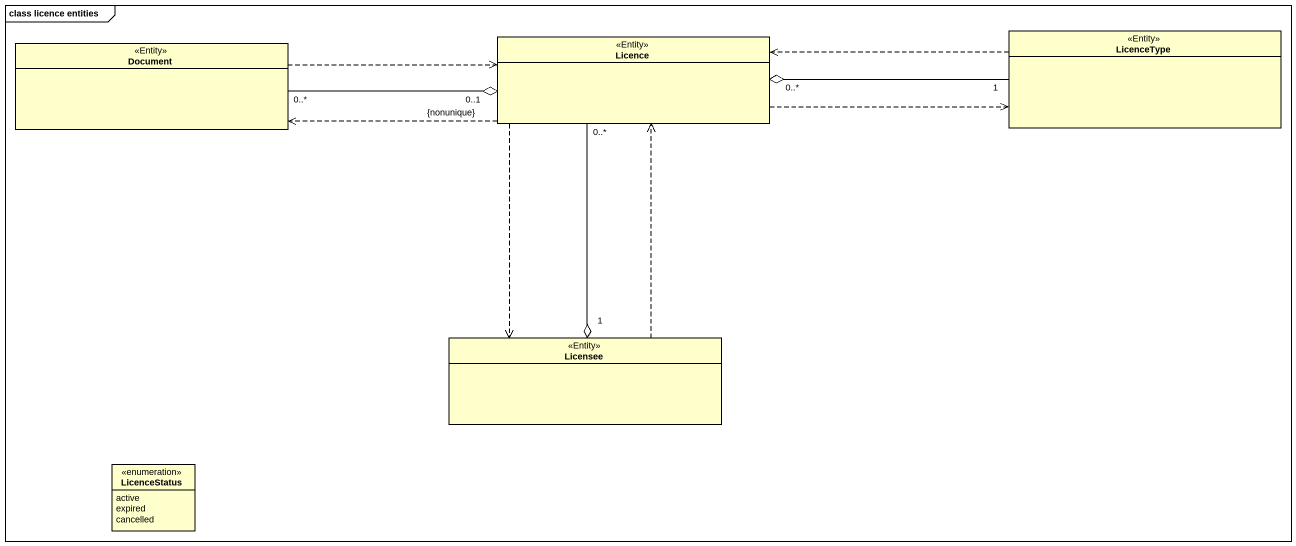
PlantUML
@startuml
mainframe class licence entities
hide circle
hide empty members
class LicenceType <<Entity>>
class Document <<Entity>>
class Licence <<Entity>>
class Licensee <<Entity>>
enum LicenceStatus {
  active
  expired
  cancelled
}
LicenceType .left.> Licence
Document .right.> Licence
Licence "0..*" o-right- "1" LicenceType
Licence .right.> LicenceType
Licence "0..1\n{nonunique}" o-left- "0..*" Document
Licence .left.> Document
Licence ..> Licensee
Licensee "1" o-up- "0..*" Licence
Licensee .up.> Licence
@enduml
